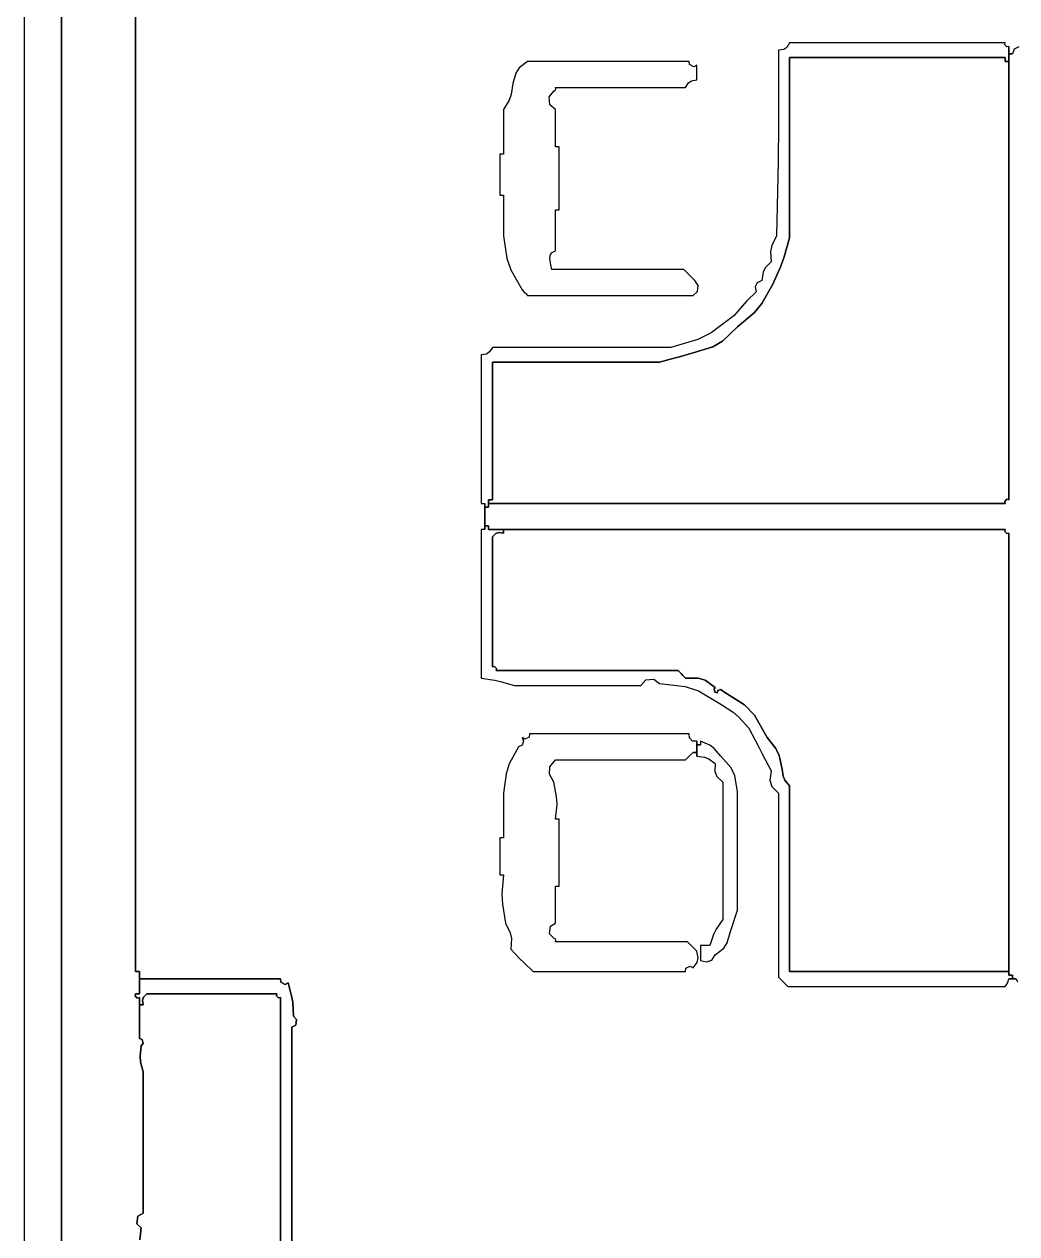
# Model space of a CAD drawing. Extents: x 0 to 5.85, y 0 to 5.4.
# Drawn here: x 0.003 to 0.894, y 2.982 to 4.068 of the extents above; entities that cross this region are included whole.
import ezdxf

# ---------------------------------------------------------------- set-up
doc = ezdxf.new("R2010")
doc.units = 0
doc.header["$LTSCALE"] = 0.40404
doc.layers.get('0').update_dxf_attribs({"linetype": 'CONTINUOUS'})

msp = doc.modelspace()

# ---------------------------------------------------------------- linework, layer by layer
for p, q in [((0.003334, 5.398049), (0.003334, 3.237495)), ((0.036676, 3.185482), (0.036676, 5.124645)), ((0.036676, 5.124645), (0.036676, 3.185482)), ((0.10336, 4.377787), (0.10336, 3.913669)), ((0.10336, 3.913669), (0.10336, 4.377787)), ((0.690177, 4.051037), (0.687676, 4.04693)), ((0.76753, 4.051037), (0.690177, 4.051037)), ((0.806206, 4.051037), (0.76753, 4.051037)), ((0.88356, 4.051037), (0.806206, 4.051037)), ((0.883158, 4.049194), (0.88356, 4.051037)), ((0.684927, 4.045098), (0.680174, 4.044369)), ((0.680174, 4.044369), (0.680174, 3.977682)), ((0.687676, 4.04693), (0.684927, 4.045098)), ((0.885051, 4.047301), (0.883158, 4.049194)), ((0.886894, 4.047703), (0.885051, 4.047301)), ((0.886894, 4.034366), (0.886894, 4.047703)), ((0.886894, 4.047703), (0.886894, 4.034366)), ((0.886894, 4.034366), (0.886894, 4.047703)), ((0.890228, 4.041035), (0.886894, 4.041035)), ((0.886894, 4.041035), (0.890228, 4.041035)), ((0.890228, 4.041035), (0.886894, 4.041035)), ((0.886894, 4.041035), (0.886894, 3.640932)), ((0.886894, 3.640932), (0.886894, 4.041035)), ((0.886894, 4.041035), (0.886894, 3.640932)), ((0.891779, 4.04523), (0.890228, 4.041035)), ((0.895943, 4.047313), (0.891779, 4.04523)), ((0.447563, 4.028413), (0.444369, 4.023623)), ((0.455117, 4.034366), (0.447563, 4.028413)), ((0.513131, 4.034366), (0.455117, 4.034366)), ((0.542139, 4.034366), (0.513131, 4.034366)), ((0.600154, 4.034366), (0.542139, 4.034366)), ((0.600473, 4.031401), (0.600154, 4.034366)), ((0.604259, 4.029508), (0.600473, 4.031401)), ((0.606822, 4.031032), (0.604259, 4.029508)), ((0.606822, 4.025697), (0.606822, 4.031032)), ((0.690177, 3.973017), (0.690177, 4.0377)), ((0.690177, 4.0377), (0.76753, 4.0377)), ((0.76753, 4.0377), (0.690177, 4.0377)), ((0.690177, 4.0377), (0.690177, 3.973017)), ((0.76753, 4.0377), (0.806206, 4.0377)), ((0.806206, 4.0377), (0.76753, 4.0377)), ((0.806206, 4.0377), (0.88356, 4.0377)), ((0.88356, 4.0377), (0.806206, 4.0377)), ((0.88356, 4.0377), (0.88356, 4.036367)), ((0.88356, 4.036367), (0.88356, 4.0377)), ((0.88356, 4.036367), (0.88356, 4.0357)), ((0.88356, 4.0357), (0.88356, 4.036367)), ((0.88356, 4.0357), (0.88356, 4.034366)), ((0.88356, 4.034366), (0.88356, 4.0357)), ((0.88356, 4.034366), (0.886894, 4.034366)), ((0.886894, 4.034366), (0.88356, 4.034366)), ((0.88356, 4.034366), (0.886894, 4.034366)), ((0.886894, 4.034366), (0.88356, 4.034366)), ((0.88356, 4.034366), (0.886894, 4.034366)), ((0.886894, 4.034366), (0.88356, 4.034366)), ((0.886894, 3.640932), (0.886894, 4.034366)), ((0.886894, 4.034366), (0.886894, 3.640932)), ((0.886894, 3.640932), (0.886894, 4.034366)), ((0.444369, 4.023623), (0.44178, 4.014361)), ((0.59932, 4.015134), (0.602069, 4.016966)), ((0.602069, 4.016966), (0.606822, 4.017695)), ((0.606822, 4.02303), (0.606822, 4.025697)), ((0.606822, 4.017695), (0.606822, 4.02303)), ((0.44178, 4.014361), (0.440325, 4.004555)), ((0.474311, 4.002427), (0.478456, 4.007693)), ((0.478456, 4.007693), (0.479759, 4.008417)), ((0.479759, 4.008417), (0.480326, 4.00955)), ((0.480326, 4.00955), (0.480123, 4.011027)), ((0.480123, 4.011027), (0.526802, 4.011027)), ((0.526802, 4.011027), (0.550141, 4.011027)), ((0.550141, 4.011027), (0.596819, 4.011027)), ((0.596819, 4.011027), (0.59932, 4.015134)), ((0.43853, 3.999531), (0.433444, 3.991022)), ((0.440325, 4.004555), (0.43853, 3.999531)), ((0.475017, 3.995362), (0.474311, 4.002427)), ((0.480123, 3.991022), (0.475017, 3.995362)), ((0.433444, 3.991022), (0.433444, 3.975018)), ((0.480123, 3.977685), (0.480123, 3.991022)), ((0.433444, 3.975018), (0.433444, 3.967016)), ((0.480123, 3.971017), (0.480123, 3.977685)), ((0.680174, 3.977682), (0.679841, 3.944333)), ((0.433444, 3.967016), (0.433444, 3.951011)), ((0.480123, 3.95768), (0.480123, 3.971017)), ((0.690177, 3.940675), (0.690177, 3.973017)), ((0.690177, 3.973017), (0.690177, 3.940675)), ((0.481457, 3.95768), (0.480123, 3.95768)), ((0.482123, 3.95768), (0.481457, 3.95768)), ((0.483457, 3.95768), (0.482123, 3.95768)), ((0.483457, 3.935007), (0.483457, 3.95768)), ((0.431444, 3.951011), (0.43011, 3.951011)), ((0.43011, 3.951011), (0.43011, 3.936341)), ((0.432111, 3.951011), (0.431444, 3.951011)), ((0.433444, 3.951011), (0.432111, 3.951011)), ((0.679841, 3.944333), (0.678507, 3.877659)), ((0.690177, 3.875992), (0.690177, 3.940675)), ((0.690177, 3.940675), (0.690177, 3.875992)), ((0.43011, 3.936341), (0.43011, 3.929006)), ((0.483457, 3.923671), (0.483457, 3.935007)), ((0.43011, 3.929006), (0.43011, 3.914335)), ((0.483457, 3.900999), (0.483457, 3.923671)), ((0.10336, 3.913669), (0.10336, 3.681609)), ((0.10336, 3.681609), (0.10336, 3.913669)), ((0.43011, 3.914335), (0.431444, 3.914335)), ((0.431444, 3.914335), (0.432111, 3.914335)), ((0.432111, 3.914335), (0.433444, 3.914335)), ((0.433444, 3.914335), (0.433444, 3.899665)), ((0.433444, 3.899665), (0.433444, 3.89233)), ((0.480123, 3.886328), (0.480123, 3.900999)), ((0.480123, 3.900999), (0.481457, 3.900999)), ((0.481457, 3.900999), (0.482123, 3.900999)), ((0.482123, 3.900999), (0.483457, 3.900999)), ((0.433444, 3.89233), (0.433444, 3.877659)), ((0.433444, 3.877659), (0.436492, 3.857432)), ((0.480123, 3.878993), (0.480123, 3.886328)), ((0.480123, 3.864323), (0.480123, 3.878993)), ((0.678507, 3.877659), (0.674192, 3.869142)), ((0.685183, 3.858992), (0.690177, 3.875992)), ((0.690177, 3.875992), (0.685183, 3.858992)), ((0.674192, 3.869142), (0.67306, 3.863857)), ((0.436492, 3.857432), (0.440047, 3.84712)), ((0.475122, 3.857654), (0.47573, 3.860932)), ((0.475604, 3.853627), (0.475122, 3.857654)), ((0.47573, 3.860932), (0.477146, 3.862821)), ((0.477146, 3.862821), (0.480123, 3.864323)), ((0.673506, 3.85432), (0.668286, 3.848997)), ((0.67306, 3.863857), (0.673506, 3.85432)), ((0.68216, 3.850597), (0.685183, 3.858992)), ((0.685183, 3.858992), (0.68216, 3.850597)), ((0.440047, 3.84712), (0.450115, 3.829314)), ((0.475939, 3.851618), (0.475604, 3.853627)), ((0.476789, 3.847652), (0.475939, 3.851618)), ((0.524134, 3.847652), (0.476789, 3.847652)), ((0.547807, 3.847652), (0.524134, 3.847652)), ((0.595152, 3.847652), (0.547807, 3.847652)), ((0.599153, 3.843651), (0.595152, 3.847652)), ((0.601154, 3.84165), (0.599153, 3.843651)), ((0.666297, 3.845019), (0.66517, 3.837649)), ((0.668286, 3.848997), (0.666297, 3.845019)), ((0.675173, 3.834315), (0.68216, 3.850597)), ((0.68216, 3.850597), (0.675173, 3.834315)), ((0.605155, 3.837649), (0.601154, 3.84165)), ((0.608263, 3.833262), (0.605155, 3.837649)), ((0.60758, 3.827799), (0.608263, 3.833262)), ((0.661185, 3.835617), (0.659404, 3.832054)), ((0.66517, 3.837649), (0.661185, 3.835617)), ((0.665228, 3.817086), (0.675173, 3.834315)), ((0.675173, 3.834315), (0.665228, 3.817086)), ((0.450115, 3.829314), (0.452116, 3.827313)), ((0.452116, 3.827313), (0.453116, 3.826313)), ((0.453116, 3.826313), (0.455117, 3.824312)), ((0.455117, 3.824312), (0.514465, 3.824312)), ((0.514465, 3.824312), (0.544139, 3.824312)), ((0.544139, 3.824312), (0.603488, 3.824312)), ((0.603488, 3.824312), (0.60758, 3.827799)), ((0.660169, 3.827647), (0.651765, 3.819367)), ((0.659404, 3.832054), (0.660169, 3.827647)), ((0.647746, 3.815013), (0.640164, 3.805974)), ((0.651765, 3.819367), (0.647746, 3.815013)), ((0.65854, 3.808991), (0.665228, 3.817086)), ((0.665228, 3.817086), (0.65854, 3.808991)), ((0.640164, 3.805974), (0.619914, 3.790726)), ((0.643498, 3.795972), (0.65854, 3.808991)), ((0.65854, 3.808991), (0.643498, 3.795972)), ((0.619914, 3.790726), (0.607831, 3.784684)), ((0.629986, 3.783295), (0.643498, 3.795972)), ((0.643498, 3.795972), (0.629986, 3.783295)), ((0.607831, 3.784684), (0.583483, 3.777634)), ((0.603488, 3.772632), (0.621174, 3.778154)), ((0.621174, 3.778154), (0.603488, 3.772632)), ((0.621174, 3.778154), (0.629986, 3.783295)), ((0.629986, 3.783295), (0.621174, 3.778154)), ((0.418192, 3.771694), (0.413439, 3.770965)), ((0.413439, 3.770965), (0.413439, 3.717618)), ((0.420941, 3.773527), (0.418192, 3.771694)), ((0.423442, 3.777634), (0.420941, 3.773527)), ((0.487458, 3.777634), (0.423442, 3.777634)), ((0.519466, 3.777634), (0.487458, 3.777634)), ((0.583483, 3.777634), (0.519466, 3.777634)), ((0.57348, 3.764297), (0.585502, 3.767562)), ((0.585502, 3.767562), (0.57348, 3.764297)), ((0.585502, 3.767562), (0.591504, 3.76923)), ((0.591504, 3.76923), (0.585502, 3.767562)), ((0.591504, 3.76923), (0.603488, 3.772632)), ((0.603488, 3.772632), (0.591504, 3.76923)), ((0.423442, 3.714951), (0.423442, 3.764297)), ((0.423442, 3.764297), (0.483457, 3.764297)), ((0.483457, 3.764297), (0.423442, 3.764297)), ((0.423442, 3.764297), (0.423442, 3.714951)), ((0.483457, 3.764297), (0.513465, 3.764297)), ((0.513465, 3.764297), (0.483457, 3.764297)), ((0.513465, 3.764297), (0.57348, 3.764297)), ((0.57348, 3.764297), (0.513465, 3.764297)), ((0.413439, 3.717618), (0.413439, 3.690945)), ((0.423442, 3.690278), (0.423442, 3.714951)), ((0.423442, 3.714951), (0.423442, 3.690278)), ((0.10336, 3.681609), (0.10336, 3.21749)), ((0.10336, 3.21749), (0.10336, 3.681609)), ((0.413439, 3.690945), (0.413439, 3.637598)), ((0.423442, 3.640932), (0.423442, 3.690278)), ((0.423442, 3.690278), (0.423442, 3.640932)), ((0.413439, 3.637598), (0.414773, 3.637598)), ((0.414773, 3.637598), (0.41544, 3.637598)), ((0.41544, 3.637598), (0.416773, 3.637598)), ((0.416773, 3.637598), (0.416773, 3.634264)), ((0.416773, 3.634264), (0.416773, 3.637598)), ((0.416773, 3.637598), (0.416773, 3.634264)), ((0.420108, 3.634264), (0.420108, 3.640932)), ((0.420108, 3.640932), (0.420108, 3.634264)), ((0.420108, 3.634264), (0.420108, 3.640932)), ((0.420108, 3.640932), (0.421441, 3.640932)), ((0.421441, 3.640932), (0.420108, 3.640932)), ((0.420108, 3.640932), (0.420108, 3.637598)), ((0.420108, 3.637598), (0.420108, 3.640932)), ((0.420108, 3.640932), (0.420108, 3.637598)), ((0.88356, 3.637598), (0.420108, 3.637598)), ((0.420108, 3.637598), (0.88356, 3.637598)), ((0.88356, 3.637598), (0.420108, 3.637598)), ((0.420108, 3.637598), (0.420108, 3.634264)), ((0.420108, 3.634264), (0.420108, 3.637598)), ((0.420108, 3.637598), (0.420108, 3.634264)), ((0.420108, 3.637598), (0.88356, 3.637598)), ((0.88356, 3.637598), (0.420108, 3.637598)), ((0.420108, 3.637598), (0.88356, 3.637598)), ((0.421441, 3.640932), (0.422108, 3.640932)), ((0.422108, 3.640932), (0.421441, 3.640932)), ((0.422108, 3.640932), (0.423442, 3.640932)), ((0.423442, 3.640932), (0.422108, 3.640932)), ((0.885051, 3.641334), (0.883158, 3.639441)), ((0.883158, 3.639441), (0.885051, 3.641334)), ((0.883158, 3.639441), (0.88356, 3.637598)), ((0.88356, 3.637598), (0.883158, 3.639441)), ((0.886894, 3.640932), (0.885051, 3.641334)), ((0.885051, 3.641334), (0.886894, 3.640932)), ((0.420108, 3.634264), (0.416773, 3.634264)), ((0.416773, 3.634264), (0.420108, 3.634264)), ((0.420108, 3.634264), (0.416773, 3.634264)), ((0.416773, 3.634264), (0.416773, 3.617593)), ((0.416773, 3.617593), (0.416773, 3.634264)), ((0.416773, 3.634264), (0.416773, 3.617593)), ((0.416773, 3.634264), (0.420108, 3.634264)), ((0.420108, 3.634264), (0.416773, 3.634264)), ((0.416773, 3.634264), (0.420108, 3.634264)), ((0.420108, 3.617593), (0.416773, 3.617593)), ((0.416773, 3.617593), (0.420108, 3.617593)), ((0.420108, 3.617593), (0.416773, 3.617593)), ((0.416773, 3.617593), (0.416773, 3.614259)), ((0.416773, 3.614259), (0.416773, 3.617593)), ((0.416773, 3.617593), (0.416773, 3.614259)), ((0.416773, 3.617593), (0.420108, 3.617593)), ((0.420108, 3.617593), (0.416773, 3.617593)), ((0.416773, 3.617593), (0.420108, 3.617593)), ((0.420108, 3.616259), (0.420108, 3.617593)), ((0.420108, 3.617593), (0.420108, 3.616259)), ((0.420108, 3.615592), (0.420108, 3.616259)), ((0.420108, 3.616259), (0.420108, 3.615592)), ((0.420108, 3.614259), (0.420108, 3.615592)), ((0.420108, 3.615592), (0.420108, 3.614259)), ((0.414773, 3.614259), (0.413439, 3.614259)), ((0.413439, 3.614259), (0.413439, 3.560912)), ((0.41544, 3.614259), (0.414773, 3.614259)), ((0.416773, 3.614259), (0.41544, 3.614259)), ((0.433444, 3.614259), (0.420108, 3.614259)), ((0.420108, 3.614259), (0.433444, 3.614259)), ((0.433444, 3.614259), (0.420108, 3.614259)), ((0.420108, 3.614259), (0.88356, 3.614259)), ((0.88356, 3.614259), (0.420108, 3.614259)), ((0.420108, 3.614259), (0.88356, 3.614259)), ((0.423442, 3.60759), (0.426508, 3.610485)), ((0.426508, 3.610485), (0.423442, 3.60759)), ((0.423442, 3.560912), (0.423442, 3.60759)), ((0.423442, 3.60759), (0.423442, 3.560912)), ((0.426508, 3.610485), (0.429254, 3.6114)), ((0.429254, 3.6114), (0.426508, 3.610485)), ((0.429254, 3.6114), (0.433444, 3.610924)), ((0.433444, 3.610924), (0.429254, 3.6114)), ((0.433444, 3.610924), (0.433444, 3.614259)), ((0.433444, 3.614259), (0.433444, 3.610924)), ((0.433444, 3.610924), (0.433444, 3.614259)), ((0.88356, 3.614259), (0.433444, 3.614259)), ((0.433444, 3.614259), (0.88356, 3.614259)), ((0.88356, 3.614259), (0.433444, 3.614259)), ((0.433444, 3.614259), (0.433444, 3.610924)), ((0.433444, 3.610924), (0.433444, 3.614259)), ((0.433444, 3.614259), (0.433444, 3.610924)), ((0.88356, 3.614259), (0.883158, 3.612416)), ((0.883158, 3.612416), (0.88356, 3.614259)), ((0.883158, 3.612416), (0.885051, 3.610523)), ((0.885051, 3.610523), (0.883158, 3.612416)), ((0.885051, 3.610523), (0.886894, 3.610924)), ((0.886894, 3.610924), (0.885051, 3.610523)), ((0.886894, 3.610924), (0.886894, 3.214156)), ((0.886894, 3.214156), (0.886894, 3.610924)), ((0.886894, 3.610924), (0.886894, 3.214156)), ((0.886894, 3.21749), (0.886894, 3.610924)), ((0.886894, 3.610924), (0.886894, 3.21749)), ((0.886894, 3.21749), (0.886894, 3.610924)), ((0.413439, 3.560912), (0.413439, 3.534238)), ((0.423442, 3.537572), (0.423442, 3.560912)), ((0.423442, 3.560912), (0.423442, 3.537572)), ((0.413439, 3.534238), (0.413439, 3.480891)), ((0.423442, 3.490894), (0.423442, 3.537572)), ((0.423442, 3.537572), (0.423442, 3.490894)), ((0.425301, 3.491209), (0.423442, 3.490894)), ((0.423442, 3.490894), (0.425301, 3.491209)), ((0.427092, 3.489419), (0.425301, 3.491209)), ((0.425301, 3.491209), (0.427092, 3.489419)), ((0.426776, 3.487559), (0.427092, 3.489419)), ((0.427092, 3.489419), (0.426776, 3.487559)), ((0.492126, 3.487559), (0.426776, 3.487559)), ((0.426776, 3.487559), (0.492126, 3.487559)), ((0.524801, 3.487559), (0.492126, 3.487559)), ((0.492126, 3.487559), (0.524801, 3.487559)), ((0.590151, 3.487559), (0.524801, 3.487559)), ((0.524801, 3.487559), (0.590151, 3.487559)), ((0.592818, 3.484892), (0.590151, 3.487559)), ((0.590151, 3.487559), (0.592818, 3.484892)), ((0.594152, 3.483558), (0.592818, 3.484892)), ((0.592818, 3.484892), (0.594152, 3.483558)), ((0.413439, 3.480891), (0.425584, 3.478968)), ((0.425584, 3.478968), (0.431631, 3.477624)), ((0.431631, 3.477624), (0.443447, 3.474223)), ((0.443447, 3.474223), (0.488792, 3.474223)), ((0.488792, 3.474223), (0.511464, 3.474223)), ((0.511464, 3.474223), (0.556809, 3.474223)), ((0.556809, 3.474223), (0.56115, 3.479329)), ((0.56115, 3.479329), (0.568214, 3.480035)), ((0.568214, 3.480035), (0.57348, 3.47589)), ((0.57348, 3.47589), (0.596538, 3.473359)), ((0.596819, 3.480891), (0.594152, 3.483558)), ((0.594152, 3.483558), (0.596819, 3.480891)), ((0.607998, 3.480934), (0.596819, 3.480891)), ((0.596819, 3.480891), (0.607998, 3.480934)), ((0.614328, 3.478956), (0.607998, 3.480934)), ((0.607998, 3.480934), (0.614328, 3.478956)), ((0.623493, 3.472556), (0.614328, 3.478956)), ((0.614328, 3.478956), (0.623493, 3.472556)), ((0.596538, 3.473359), (0.60853, 3.469361)), ((0.60853, 3.469361), (0.628494, 3.457552)), ((0.62234, 3.47079), (0.623493, 3.472556)), ((0.623493, 3.472556), (0.62234, 3.47079)), ((0.623178, 3.468276), (0.62234, 3.47079)), ((0.62234, 3.47079), (0.623178, 3.468276)), ((0.62516, 3.467554), (0.623178, 3.468276)), ((0.623178, 3.468276), (0.62516, 3.467554)), ((0.62568, 3.469598), (0.62516, 3.467554)), ((0.62516, 3.467554), (0.62568, 3.469598)), ((0.628519, 3.470545), (0.62568, 3.469598)), ((0.62568, 3.469598), (0.628519, 3.470545)), ((0.630161, 3.469221), (0.628519, 3.470545)), ((0.628519, 3.470545), (0.630161, 3.469221)), ((0.649698, 3.456877), (0.630161, 3.469221)), ((0.630161, 3.469221), (0.649698, 3.456877)), ((0.628494, 3.457552), (0.639467, 3.450149)), ((0.658635, 3.447568), (0.649698, 3.456877)), ((0.649698, 3.456877), (0.658635, 3.447568)), ((0.639467, 3.450149), (0.644614, 3.445689)), ((0.644614, 3.445689), (0.653501, 3.43588)), ((0.670172, 3.427544), (0.658635, 3.447568)), ((0.658635, 3.447568), (0.670172, 3.427544)), ((0.456784, 3.430878), (0.456465, 3.427913)), ((0.514132, 3.430878), (0.456784, 3.430878)), ((0.542806, 3.430878), (0.514132, 3.430878)), ((0.600154, 3.430878), (0.542806, 3.430878)), ((0.600287, 3.427108), (0.600154, 3.430878)), ((0.653501, 3.43588), (0.661514, 3.420548)), ((0.450036, 3.420726), (0.446781, 3.419209)), ((0.451425, 3.424201), (0.450036, 3.420726)), ((0.452679, 3.42602), (0.450115, 3.427544)), ((0.450115, 3.427544), (0.451425, 3.424201)), ((0.456465, 3.427913), (0.452679, 3.42602)), ((0.603052, 3.424343), (0.600287, 3.427108)), ((0.606822, 3.42421), (0.603052, 3.424343)), ((0.606822, 3.414207), (0.606822, 3.42421)), ((0.606822, 3.42421), (0.606822, 3.414207)), ((0.606822, 3.414207), (0.606822, 3.42421)), ((0.610156, 3.420876), (0.606822, 3.420876)), ((0.606822, 3.420876), (0.610156, 3.420876)), ((0.610156, 3.420876), (0.606822, 3.420876)), ((0.606822, 3.420876), (0.606822, 3.410873)), ((0.606822, 3.410873), (0.606822, 3.420876)), ((0.606822, 3.420876), (0.606822, 3.410873)), ((0.618506, 3.420669), (0.610156, 3.42421)), ((0.610156, 3.42421), (0.610156, 3.422876)), ((0.610156, 3.422876), (0.610156, 3.422209)), ((0.610156, 3.422209), (0.610156, 3.420876)), ((0.622552, 3.417726), (0.618506, 3.420669)), ((0.661514, 3.420548), (0.665515, 3.412879)), ((0.677915, 3.417695), (0.670172, 3.427544)), ((0.670172, 3.427544), (0.677915, 3.417695)), ((0.446781, 3.419209), (0.438548, 3.403762)), ((0.596819, 3.407539), (0.599487, 3.410206)), ((0.599487, 3.410206), (0.60082, 3.41154)), ((0.60082, 3.41154), (0.603488, 3.414207)), ((0.603488, 3.414207), (0.606822, 3.414207)), ((0.606822, 3.414207), (0.603488, 3.414207)), ((0.603488, 3.414207), (0.606822, 3.414207)), ((0.606822, 3.410873), (0.613935, 3.40988)), ((0.613935, 3.40988), (0.617657, 3.408391)), ((0.628494, 3.410873), (0.622552, 3.417726)), ((0.637663, 3.400268), (0.628494, 3.410873)), ((0.665515, 3.412879), (0.673506, 3.397536)), ((0.680855, 3.411448), (0.677915, 3.417695)), ((0.677915, 3.417695), (0.680855, 3.411448)), ((0.683508, 3.399204), (0.680855, 3.411448)), ((0.680855, 3.411448), (0.683508, 3.399204)), ((0.438548, 3.403762), (0.435709, 3.394888)), ((0.474563, 3.394557), (0.475121, 3.401257)), ((0.475121, 3.401257), (0.480123, 3.407539)), ((0.480123, 3.407539), (0.526802, 3.407539)), ((0.526802, 3.407539), (0.550141, 3.407539)), ((0.550141, 3.407539), (0.596819, 3.407539)), ((0.617657, 3.408391), (0.623493, 3.404205)), ((0.623493, 3.404205), (0.623081, 3.397035)), ((0.6411, 3.393011), (0.637663, 3.400268)), ((0.68446, 3.392705), (0.683508, 3.399204)), ((0.683508, 3.399204), (0.68446, 3.392705)), ((0.435709, 3.394888), (0.433444, 3.377531)), ((0.478456, 3.387534), (0.474563, 3.394557)), ((0.481107, 3.374446), (0.478456, 3.387534)), ((0.623081, 3.397035), (0.624918, 3.392442)), ((0.624918, 3.392442), (0.630161, 3.387534)), ((0.630161, 3.387534), (0.630161, 3.338188)), ((0.643498, 3.379198), (0.6411, 3.393011)), ((0.673506, 3.397536), (0.672427, 3.389171)), ((0.672427, 3.389171), (0.674292, 3.383577)), ((0.685991, 3.389261), (0.68446, 3.392705)), ((0.68446, 3.392705), (0.685991, 3.389261)), ((0.690177, 3.3842), (0.685991, 3.389261)), ((0.685991, 3.389261), (0.690177, 3.3842)), ((0.433444, 3.377531), (0.433444, 3.361527)), ((0.643498, 3.336521), (0.643498, 3.379198)), ((0.674292, 3.383577), (0.680174, 3.377531)), ((0.680174, 3.377531), (0.680174, 3.311514)), ((0.690177, 3.317516), (0.690177, 3.3842)), ((0.690177, 3.3842), (0.690177, 3.317516)), ((0.480123, 3.354192), (0.481455, 3.367479)), ((0.481455, 3.367479), (0.481107, 3.374446)), ((0.433444, 3.361527), (0.433444, 3.353525)), ((0.433444, 3.353525), (0.433444, 3.337521)), ((0.481457, 3.354192), (0.480123, 3.354192)), ((0.482123, 3.354192), (0.481457, 3.354192)), ((0.483457, 3.354192), (0.482123, 3.354192)), ((0.483457, 3.330186), (0.483457, 3.354192)), ((0.431444, 3.337521), (0.43011, 3.337521)), ((0.43011, 3.337521), (0.43011, 3.324184)), ((0.432111, 3.337521), (0.431444, 3.337521)), ((0.433444, 3.337521), (0.432111, 3.337521)), ((0.630161, 3.338188), (0.630161, 3.313515)), ((0.643498, 3.315182), (0.643498, 3.336521)), ((0.43011, 3.324184), (0.43011, 3.317516)), ((0.483457, 3.318183), (0.483457, 3.330186)), ((0.43011, 3.317516), (0.43011, 3.304179)), ((0.483457, 3.294177), (0.483457, 3.318183)), ((0.630161, 3.313515), (0.630161, 3.264169)), ((0.643498, 3.272504), (0.643498, 3.315182)), ((0.680174, 3.311514), (0.680174, 3.278506)), ((0.690177, 3.284174), (0.690177, 3.317516)), ((0.690177, 3.317516), (0.690177, 3.284174)), ((0.43011, 3.304179), (0.431444, 3.304179)), ((0.431444, 3.304179), (0.432111, 3.304179)), ((0.433444, 3.304179), (0.432058, 3.286884)), ((0.432111, 3.304179), (0.433444, 3.304179)), ((0.480123, 3.28084), (0.480123, 3.294177)), ((0.480123, 3.294177), (0.481457, 3.294177)), ((0.481457, 3.294177), (0.482123, 3.294177)), ((0.482123, 3.294177), (0.483457, 3.294177)), ((0.432058, 3.286884), (0.432401, 3.277972)), ((0.480123, 3.274172), (0.480123, 3.28084)), ((0.680174, 3.278506), (0.680174, 3.212489)), ((0.690177, 3.21749), (0.690177, 3.284174)), ((0.690177, 3.284174), (0.690177, 3.21749)), ((0.432401, 3.277972), (0.435111, 3.260835)), ((0.480123, 3.260835), (0.480123, 3.274172)), ((0.640831, 3.264502), (0.643498, 3.272504)), ((0.435111, 3.260835), (0.439426, 3.252318)), ((0.474599, 3.251243), (0.475463, 3.258154)), ((0.475463, 3.258154), (0.480123, 3.260835)), ((0.630161, 3.264169), (0.62441, 3.255459)), ((0.63683, 3.252499), (0.639497, 3.260501)), ((0.639497, 3.260501), (0.640831, 3.264502)), ((0.439426, 3.252318), (0.440558, 3.247033)), ((0.440558, 3.247033), (0.440113, 3.237495)), ((0.478456, 3.247498), (0.474599, 3.251243)), ((0.479759, 3.246774), (0.478456, 3.247498)), ((0.480326, 3.245641), (0.479759, 3.246774)), ((0.622009, 3.250657), (0.618492, 3.24083)), ((0.62441, 3.255459), (0.622009, 3.250657)), ((0.63424, 3.243237), (0.63683, 3.252499)), ((0.003334, 3.237495), (0.003334, 2.157219)), ((0.440113, 3.237495), (0.447853, 3.22924)), ((0.480123, 3.244164), (0.480326, 3.245641)), ((0.527468, 3.244164), (0.480123, 3.244164)), ((0.551141, 3.244164), (0.527468, 3.244164)), ((0.598487, 3.244164), (0.551141, 3.244164)), ((0.601821, 3.24083), (0.598487, 3.244164)), ((0.603488, 3.239163), (0.601821, 3.24083)), ((0.606822, 3.235828), (0.603488, 3.239163)), ((0.60814, 3.229823), (0.606822, 3.235828)), ((0.61349, 3.24083), (0.610156, 3.24083)), ((0.610156, 3.24083), (0.610156, 3.235495)), ((0.610156, 3.235495), (0.610156, 3.232828)), ((0.615157, 3.24083), (0.61349, 3.24083)), ((0.618492, 3.24083), (0.615157, 3.24083)), ((0.623493, 3.232494), (0.631047, 3.238447)), ((0.631047, 3.238447), (0.63424, 3.243237)), ((0.447853, 3.22924), (0.451863, 3.225231)), ((0.451863, 3.225231), (0.460118, 3.21749)), ((0.603488, 3.220825), (0.607225, 3.225706)), ((0.607225, 3.225706), (0.60814, 3.229823)), ((0.610156, 3.232828), (0.610156, 3.227493)), ((0.610156, 3.227493), (0.615681, 3.226102)), ((0.615681, 3.226102), (0.620245, 3.227813)), ((0.620245, 3.227813), (0.623493, 3.232494)), ((0.10336, 3.21749), (0.104693, 3.21749)), ((0.104693, 3.21749), (0.10336, 3.21749)), ((0.104693, 3.21749), (0.10536, 3.21749)), ((0.10536, 3.21749), (0.104693, 3.21749)), ((0.10536, 3.21749), (0.106694, 3.21749)), ((0.106694, 3.21749), (0.10536, 3.21749)), ((0.106694, 3.21749), (0.106694, 3.210822)), ((0.106694, 3.210822), (0.106694, 3.21749)), ((0.106694, 3.21749), (0.106694, 3.210822)), ((0.106694, 3.197485), (0.106694, 3.21749)), ((0.106694, 3.21749), (0.106694, 3.197485)), ((0.106694, 3.197485), (0.106694, 3.21749)), ((0.460118, 3.21749), (0.514798, 3.21749)), ((0.514798, 3.21749), (0.542139, 3.21749)), ((0.542139, 3.21749), (0.596819, 3.21749)), ((0.596819, 3.21749), (0.597138, 3.220455)), ((0.597138, 3.220455), (0.600924, 3.222348)), ((0.600924, 3.222348), (0.603488, 3.220825)), ((0.886894, 3.21749), (0.690177, 3.21749)), ((0.690177, 3.21749), (0.886894, 3.21749)), ((0.886894, 3.21749), (0.690177, 3.21749)), ((0.690177, 3.21749), (0.886894, 3.21749)), ((0.886894, 3.21749), (0.690177, 3.21749)), ((0.690177, 3.21749), (0.886894, 3.21749)), ((0.886894, 3.214156), (0.886894, 3.21749)), ((0.886894, 3.21749), (0.886894, 3.214156)), ((0.886894, 3.214156), (0.886894, 3.21749)), ((0.888227, 3.214156), (0.886894, 3.214156)), ((0.886894, 3.214156), (0.888227, 3.214156)), ((0.888894, 3.214156), (0.888227, 3.214156)), ((0.888227, 3.214156), (0.888894, 3.214156)), ((0.890228, 3.214156), (0.888894, 3.214156)), ((0.888894, 3.214156), (0.890228, 3.214156)), ((0.890228, 3.210822), (0.890228, 3.214156)), ((0.890228, 3.214156), (0.890228, 3.210822)), ((0.890228, 3.210822), (0.890228, 3.214156)), ((0.890228, 3.214156), (0.890228, 3.210822)), ((0.890228, 3.210822), (0.890228, 3.214156)), ((0.890228, 3.214156), (0.890228, 3.210822)), ((0.106694, 3.210822), (0.233393, 3.210822)), ((0.233393, 3.210822), (0.106694, 3.210822)), ((0.106694, 3.210822), (0.233393, 3.210822)), ((0.233393, 3.210822), (0.106694, 3.210822)), ((0.106694, 3.210822), (0.233393, 3.210822)), ((0.233393, 3.210822), (0.106694, 3.210822)), ((0.106694, 3.210822), (0.106694, 3.197485)), ((0.106694, 3.197485), (0.106694, 3.210822)), ((0.106694, 3.210822), (0.106694, 3.197485)), ((0.233393, 3.210822), (0.233712, 3.207857)), ((0.233712, 3.207857), (0.233393, 3.210822)), ((0.233712, 3.207857), (0.237498, 3.205964)), ((0.237498, 3.205964), (0.233712, 3.207857)), ((0.237498, 3.205964), (0.240061, 3.207488)), ((0.240061, 3.207488), (0.237498, 3.205964)), ((0.240061, 3.207488), (0.243288, 3.195755)), ((0.243288, 3.195755), (0.240061, 3.207488)), ((0.680174, 3.212489), (0.683508, 3.209155)), ((0.683508, 3.209155), (0.685175, 3.207488)), ((0.685175, 3.207488), (0.68851, 3.204154)), ((0.68851, 3.204154), (0.76653, 3.204154)), ((0.76653, 3.204154), (0.80554, 3.204154)), ((0.80554, 3.204154), (0.88356, 3.204154)), ((0.88356, 3.204154), (0.885388, 3.20651)), ((0.885388, 3.20651), (0.886106, 3.207946)), ((0.886106, 3.207946), (0.886894, 3.210822)), ((0.886894, 3.210822), (0.890228, 3.210822)), ((0.890228, 3.210822), (0.886894, 3.210822)), ((0.886894, 3.210822), (0.890228, 3.210822)), ((0.890228, 3.210822), (0.893562, 3.210822)), ((0.893562, 3.210822), (0.890228, 3.210822)), ((0.890228, 3.210822), (0.893562, 3.210822)), ((0.893562, 3.210822), (0.894516, 3.208243)), ((0.10336, 3.197485), (0.102958, 3.195642)), ((0.102958, 3.195642), (0.10336, 3.197485)), ((0.102958, 3.195642), (0.104851, 3.193749)), ((0.104851, 3.193749), (0.102958, 3.195642)), ((0.104693, 3.197485), (0.10336, 3.197485)), ((0.10336, 3.197485), (0.104693, 3.197485)), ((0.10536, 3.197485), (0.104693, 3.197485)), ((0.104693, 3.197485), (0.10536, 3.197485)), ((0.104851, 3.193749), (0.106694, 3.194151)), ((0.106694, 3.194151), (0.104851, 3.193749)), ((0.106694, 3.197485), (0.10536, 3.197485)), ((0.10536, 3.197485), (0.106694, 3.197485)), ((0.106694, 3.194151), (0.106694, 3.187483)), ((0.106694, 3.187483), (0.106694, 3.194151)), ((0.106694, 3.194151), (0.106694, 3.187483)), ((0.106694, 3.157475), (0.106694, 3.194151)), ((0.106694, 3.194151), (0.106694, 3.157475)), ((0.106694, 3.157475), (0.106694, 3.194151)), ((0.110467, 3.194418), (0.109552, 3.191673)), ((0.109552, 3.191673), (0.110467, 3.194418)), ((0.109552, 3.191673), (0.110028, 3.187483)), ((0.110028, 3.187483), (0.109552, 3.191673)), ((0.113362, 3.197485), (0.110467, 3.194418)), ((0.110467, 3.194418), (0.113362, 3.197485)), ((0.160041, 3.197485), (0.113362, 3.197485)), ((0.113362, 3.197485), (0.160041, 3.197485)), ((0.18338, 3.197485), (0.160041, 3.197485)), ((0.160041, 3.197485), (0.18338, 3.197485)), ((0.230059, 3.197485), (0.18338, 3.197485)), ((0.18338, 3.197485), (0.230059, 3.197485)), ((0.229743, 3.195626), (0.230059, 3.197485)), ((0.230059, 3.197485), (0.229743, 3.195626)), ((0.231534, 3.193835), (0.229743, 3.195626)), ((0.229743, 3.195626), (0.231534, 3.193835)), ((0.233393, 3.194151), (0.231534, 3.193835)), ((0.231534, 3.193835), (0.233393, 3.194151)), ((0.233393, 3.09946), (0.233393, 3.194151)), ((0.233393, 3.194151), (0.233393, 3.09946)), ((0.243288, 3.195755), (0.244309, 3.189625)), ((0.244309, 3.189625), (0.243288, 3.195755)), ((0.036676, 2.215901), (0.036676, 3.185482)), ((0.036676, 3.185482), (0.036676, 2.215901)), ((0.110028, 3.187483), (0.106694, 3.187483)), ((0.106694, 3.187483), (0.110028, 3.187483)), ((0.110028, 3.187483), (0.106694, 3.187483)), ((0.106694, 3.187483), (0.106694, 3.157475)), ((0.106694, 3.157475), (0.106694, 3.187483)), ((0.106694, 3.187483), (0.106694, 3.157475)), ((0.106694, 3.187483), (0.110028, 3.187483)), ((0.110028, 3.187483), (0.106694, 3.187483)), ((0.106694, 3.187483), (0.110028, 3.187483)), ((0.244309, 3.189625), (0.245063, 3.17748)), ((0.245063, 3.17748), (0.244309, 3.189625)), ((0.245063, 3.17748), (0.247825, 3.17451)), ((0.247825, 3.17451), (0.245063, 3.17748)), ((0.247825, 3.17451), (0.246972, 3.169391)), ((0.246972, 3.169391), (0.247825, 3.17451)), ((0.246972, 3.169391), (0.243396, 3.167478)), ((0.243396, 3.167478), (0.246972, 3.169391)), ((0.243396, 3.167478), (0.243396, 3.080789)), ((0.243396, 3.080789), (0.243396, 3.167478)), ((0.106694, 3.157475), (0.109273, 3.156521)), ((0.109273, 3.156521), (0.106694, 3.157475)), ((0.108361, 3.150807), (0.107494, 3.141487)), ((0.107494, 3.141487), (0.108361, 3.150807)), ((0.110187, 3.152862), (0.108361, 3.150807)), ((0.108361, 3.150807), (0.110187, 3.152862)), ((0.109273, 3.156521), (0.110187, 3.152862)), ((0.110187, 3.152862), (0.109273, 3.156521)), ((0.107494, 3.141487), (0.107845, 3.136569)), ((0.107845, 3.136569), (0.107494, 3.141487)), ((0.107845, 3.136569), (0.110028, 3.127467)), ((0.110028, 3.127467), (0.107845, 3.136569)), ((0.110028, 3.127467), (0.110028, 3.076788)), ((0.110028, 3.076788), (0.110028, 3.127467)), ((0.233393, 3.052115), (0.233393, 3.09946)), ((0.233393, 3.09946), (0.233393, 3.052115)), ((0.110028, 3.076788), (0.110028, 3.051448)), ((0.110028, 3.051448), (0.110028, 3.076788)), ((0.243396, 3.080789), (0.243396, 3.037444)), ((0.243396, 3.037444), (0.243396, 3.080789)), ((0.110028, 3.051448), (0.110028, 3.000768)), ((0.110028, 3.000768), (0.110028, 3.051448)), ((0.233393, 2.957424), (0.233393, 3.052115)), ((0.233393, 3.052115), (0.233393, 2.957424)), ((0.243396, 3.037444), (0.243396, 2.950755)), ((0.243396, 2.950755), (0.243396, 3.037444)), ((0.105368, 2.998088), (0.104504, 2.991177)), ((0.104504, 2.991177), (0.105368, 2.998088)), ((0.110028, 3.000768), (0.105368, 2.998088)), ((0.105368, 2.998088), (0.110028, 3.000768)), ((0.104504, 2.991177), (0.108361, 2.987431)), ((0.108361, 2.987431), (0.104504, 2.991177)), ((0.108361, 2.987431), (0.107083, 2.976818)), ((0.107083, 2.976818), (0.108361, 2.987431))]:
    msp.add_line(p, q)

doc.saveas('drawing.dxf')
